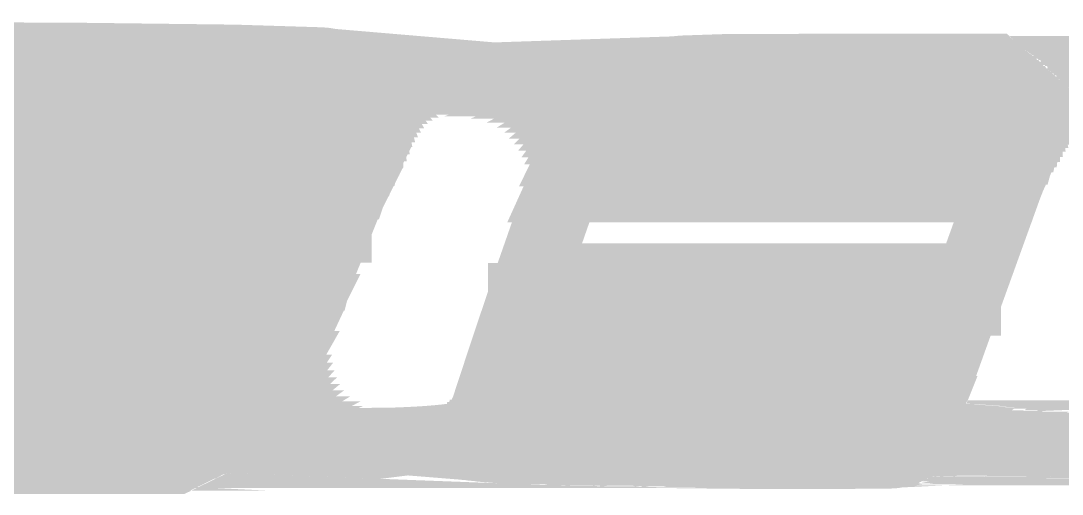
# Model space of a CAD drawing. Extents: x -22 to 239, y -29 to 162.
# Drawn here: x 195.181 to 196.616, y 33.657 to 34.308 of the extents above; entities that cross this region are included whole.
import ezdxf

# ---------------------------------------------------------------- set-up
doc = ezdxf.new("R2010")
doc.units = 0
doc.layers.add('2D_LINE_126', color=255, linetype='CONTINUOUS')

# ---------------------------------------------------------------- blocks, each defined once
blk = doc.blocks.new('SMOOTH_0$1')
at = {"const_width": 0.05}
blk.add_lwpolyline([(-0.025, 0, 1), (0.025, 0, 1)], format="xyb", close=True, dxfattribs=at)
blk = doc.blocks.new('DRAWING_129')
at = {"layer": '2D_LINE_126', "const_width": 0.1}
for points in [[(-3.7471746667, 1.70672), (-2.8052813333, 1.7068053333), (-2.76347, 1.727262), (-2.7513206667, 1.733718), (-2.7396593333, 1.7409513333), (-2.7285053333, 1.7489453333), (-2.7178866667, 1.757684), (-2.7081986667, 1.7668613333), (-2.6992066667, 1.7767126667), (-2.6909526667, 1.78719), (-2.683452, 1.7982846667), (-2.6649413333, 1.830774), (-2.6490566667, 1.8647433333), (-2.5972186667, 1.993596), (-2.5849573333, 2.0250133333), (-2.572232, 2.0568453333), (-2.5607613333, 2.0848866667), (-2.5531073333, 2.1026666667), (-2.54754, 2.1165106667), (-2.5430573333, 2.1307153333), (-2.5396713333, 2.1452373333), (-2.5382093333, 2.1549833333), (-2.5375653333, 2.164806), (-2.5377426667, 2.1746486667), (-2.5387493333, 2.1845126667), (-2.5400066667, 2.191288), (-2.5418, 2.1979486667), (-2.5441173333, 2.2044453333), (-2.5469433333, 2.2107373333), (-2.550284, 2.216822), (-2.55324, 2.221312), (-2.556554, 2.2255566667), (-2.5602, 2.2295213333), (-2.5641526667, 2.2331793333), (-2.5683873333, 2.2365066667), (-2.57291, 2.2395026667), (-2.577938, 2.2422673333), (-2.5831833333, 2.244604), (-2.5886053333, 2.2464953333), (-2.594166, 2.2479266667), (-2.5998273333, 2.2488886667), (-2.605616, 2.2493773333), (-2.72462, 2.253032), (-2.938524, 2.2556313333), (-3.5369266667, 2.2582406667)], [(-2.168496, 2.2243706667), (-2.1793413333, 2.2185386667), (-2.1897833333, 2.21198), (-2.1997586667, 2.2047306667), (-2.2093066667, 2.1967493333), (-2.217478, 2.1887786667), (-2.2249486667, 2.1801313333), (-2.2316553333, 2.170878), (-2.237562, 2.1610633333), (-2.2526733333, 2.1306066667), (-2.2654513333, 2.098952), (-2.3167513333, 1.95232), (-2.3441846667, 1.871124), (-2.3675226667, 1.800784), (-2.3874986667, 1.7396913333), (-2.3883433333, 1.7367726667), (-2.388992, 1.733802), (-2.3894433333, 1.730778), (-2.3894826667, 1.7302466667), (-2.3894773333, 1.729714), (-2.389428, 1.729184), (-2.3893346667, 1.7286593333), (-2.389198, 1.7281446667), (-2.3890193333, 1.7276433333), (-2.3887993333, 1.727158), (-2.38854, 1.7266926667), (-2.3882433333, 1.7262506667), (-2.3879106667, 1.7258346667), (-2.3875446667, 1.725448), (-2.387148, 1.7250926667), (-2.3867226667, 1.724772), (-2.3862726667, 1.7244873333), (-2.3858006667, 1.7242406667), (-2.3853093333, 1.7240346667), (-2.3848033333, 1.7238693333), (-2.3842846667, 1.7237473333), (-2.3837426667, 1.7236666667), (-2.341112, 1.7202246667), (-2.2680353333, 1.7174733333), (-2.10809, 1.7148493333), (-1.998426, 1.7137466667), (-1.9030893333, 1.7137566667), (-1.82114, 1.7144546667), (-1.81761, 1.714626), (-1.8141033333, 1.7150626667), (-1.8106393333, 1.715762), (-1.807238, 1.7167206667), (-1.8035966667, 1.7180646667), (-1.800076, 1.7197053333), (-1.796716, 1.7216246667), (-1.793532, 1.7238146667), (-1.7917606667, 1.72523), (-1.790078, 1.72675), (-1.78849, 1.728368), (-1.7879493333, 1.7289986667), (-1.7874593333, 1.729666), (-1.7870193333, 1.7303686667), (-1.786634, 1.731102), (-1.786304, 1.7318613333), (-1.78603, 1.7326493333), (-1.7739226667, 1.769076), (-1.7178826667, 1.9248386667), (-1.661564, 2.080728), (-1.647856, 2.1159), (-1.6417826667, 2.1324186667), (-1.6371746667, 2.1493833333), (-1.6358533333, 2.156514), (-1.6350826667, 2.1637226667), (-1.634868, 2.17097), (-1.6352126667, 2.1782526667), (-1.6358293333, 2.1832233333), (-1.6368166667, 2.1881393333), (-1.6381686667, 2.192968), (-1.6398786667, 2.197682), (-1.6419613333, 2.202306), (-1.6443166667, 2.2066086667), (-1.647012, 2.2107173333), (-1.6500266667, 2.2145986667), (-1.6533406667, 2.2182273333), (-1.6569646667, 2.2216073333), (-1.678912, 2.240486), (-1.9074386667, 2.2404793333), (-2.0470486667, 2.2400686667), (-2.1065713333, 2.2380593333), (-2.1241886667, 2.236374), (-2.1417346667, 2.2334866667), (-2.148618, 2.2318766667), (-2.1553946667, 2.2298153333), (-2.1620213333, 2.227314), (-2.168496, 2.2243706667)]]:
    blk.add_lwpolyline(points, dxfattribs=at)
for points in [[(-4.5007493333, 2.2486166667), (-4.493438, 2.25227), (-2.7246366667, 2.25227), (-2.60566, 2.2486166667)], [(-4.5101973333, 2.2438953333), (-4.5064553333, 2.2457653333), (-2.588826, 2.2457653333), (-2.583464, 2.2438953333)], [(-4.5064553333, 2.2457653333), (-4.503622, 2.2471806667), (-2.5943253333, 2.2471806667), (-2.588826, 2.2457653333)], [(-4.503622, 2.2471806667), (-4.5017186667, 2.248132), (-2.5999233333, 2.248132), (-2.5943253333, 2.2471806667)], [(-4.5017186667, 2.248132), (-4.5007493333, 2.2486166667), (-2.60566, 2.2486166667), (-2.5999233333, 2.248132)], [(-4.493438, 2.25227), (-4.4882353333, 2.2548693333), (-2.9385266667, 2.2548693333), (-2.7246366667, 2.25227)], [(-4.4882353333, 2.2548693333), (-4.4830146667, 2.2574786667), (-3.53693, 2.2574786667), (-2.9385266667, 2.2548693333)], [(-2.1065226667, 2.2372986667), (-2.047034, 2.2393066667), (-1.67871, 2.2393066667), (-1.6763753333, 2.2372986667)], [(-4.5221013333, 2.2379466667), (-4.5202933333, 2.23885), (-2.5733046667, 2.23885), (-2.5719406667, 2.2379466667)], [(-4.538012, 2.229232), (-4.5318646667, 2.2325986667), (-2.5646473333, 2.2325986667), (-2.5610093333, 2.229232)], [(-4.5202933333, 2.23885), (-4.514822, 2.241584), (-2.5782766667, 2.241584), (-2.5733046667, 2.23885)], [(-4.5318646667, 2.2325986667), (-4.5258593333, 2.235888), (-2.5688333333, 2.235888), (-2.5646473333, 2.2325986667)], [(-4.514822, 2.241584), (-4.5101973333, 2.2438953333), (-2.583464, 2.2438953333), (-2.5782766667, 2.241584)], [(-4.5258593333, 2.235888), (-4.5221013333, 2.2379466667), (-2.5719406667, 2.2379466667), (-2.5688333333, 2.235888)], [(-2.12409, 2.235618), (-2.1065226667, 2.2372986667), (-1.6763753333, 2.2372986667), (-1.6744206667, 2.235618)], [(-2.1415866667, 2.2327386667), (-2.12409, 2.235618), (-1.6744206667, 2.235618), (-1.671074, 2.2327386667)], [(-2.1484206667, 2.2311406667), (-2.1415866667, 2.2327386667), (-1.671074, 2.2327386667), (-1.669216, 2.2311406667)], [(-2.047034, 2.2393066667), (-1.9074366667, 2.2397173333), (-1.6791873333, 2.2397173333), (-1.67871, 2.2393066667)], [(-1.9074366667, 2.2397173333), (-1.6791946667, 2.239724), (-1.6791873333, 2.2397173333)], [(-4.5532146667, 2.219348), (-4.5508773333, 2.2208673333), (-2.55386, 2.2208673333), (-2.5528593333, 2.219348)], [(-4.5508773333, 2.2208673333), (-4.5444233333, 2.225064), (-2.557136, 2.225064), (-2.55386, 2.2208673333)], [(-4.5444233333, 2.225064), (-4.5383953333, 2.2289826667), (-2.5607393333, 2.2289826667), (-2.557136, 2.225064)], [(-4.5383953333, 2.2289826667), (-4.538012, 2.229232), (-2.5610093333, 2.229232), (-2.5607393333, 2.2289826667)], [(-4.5570386667, 2.2164286667), (-4.5532146667, 2.219348), (-2.5528593333, 2.219348), (-2.5509373333, 2.2164286667)], [(-2.1551486667, 2.229094), (-2.1484206667, 2.2311406667), (-1.669216, 2.2311406667), (-1.6668366667, 2.229094)], [(-2.1617293333, 2.22661), (-2.1551486667, 2.229094), (-1.6668366667, 2.229094), (-1.6639486667, 2.22661)], [(-2.1681573333, 2.2236873333), (-2.1617293333, 2.22661), (-1.6639486667, 2.22661), (-1.6605513333, 2.2236873333)], [(-2.178958, 2.21788), (-2.173082, 2.2210393333), (-1.6574726667, 2.2210393333), (-1.6540853333, 2.21788)], [(-2.173082, 2.2210393333), (-2.1681573333, 2.2236873333), (-1.6605513333, 2.2236873333), (-1.6574726667, 2.2210393333)], [(-2.184964, 2.2141066667), (-2.1792586667, 2.2176906667), (-1.6538826667, 2.2176906667), (-1.6506093333, 2.2141066667)], [(-2.1792586667, 2.2176906667), (-2.178958, 2.21788), (-1.6540853333, 2.21788), (-1.6538826667, 2.2176906667)], [(-4.5676733333, 2.2083106667), (-4.5649393333, 2.2103973333), (-2.547626, 2.2103973333), (-2.5466886667, 2.2083106667)], [(-4.5649393333, 2.2103973333), (-4.5570386667, 2.2164286667), (-2.5509373333, 2.2164286667), (-2.547626, 2.2103973333)], [(-4.5771073333, 2.199952), (-4.5723566667, 2.2041606667), (-2.5448246667, 2.2041606667), (-2.5433233333, 2.199952)], [(-4.5723566667, 2.2041606667), (-4.5676733333, 2.2083106667), (-2.5466886667, 2.2083106667), (-2.5448246667, 2.2041606667)], [(-2.1893553333, 2.2113486667), (-2.184964, 2.2141066667), (-1.6506093333, 2.2141066667), (-1.6484673333, 2.2113486667)], [(-2.19929, 2.2041293333), (-2.1964186667, 2.206216), (-1.6449706667, 2.206216), (-1.643828, 2.2041293333)], [(-2.1964186667, 2.206216), (-2.190834, 2.210274), (-1.6476326667, 2.210274), (-1.6449706667, 2.206216)], [(-2.190834, 2.210274), (-2.1893553333, 2.2113486667), (-1.6484673333, 2.2113486667), (-1.6476326667, 2.210274)], [(-2.2018786667, 2.2019653333), (-2.19929, 2.2041293333), (-1.643828, 2.2041293333), (-1.6426433333, 2.2019653333)], [(-4.5859373333, 2.1909413333), (-4.5857626667, 2.1911193333), (-2.54075, 2.1911193333), (-2.5407173333, 2.1909413333)], [(-4.5857626667, 2.1911193333), (-4.5792933333, 2.1977206667), (-2.5425273333, 2.1977206667), (-2.54075, 2.1911193333)], [(-4.5914973333, 2.184404), (-4.5859373333, 2.1909413333), (-2.5407173333, 2.1909413333), (-2.539504, 2.184404)], [(-4.5792933333, 2.1977206667), (-4.5771073333, 2.199952), (-2.5433233333, 2.199952), (-2.5425273333, 2.1977206667)], [(-2.208796, 2.1961833333), (-2.2073453333, 2.197396), (-1.6405846667, 2.197396), (-1.6401453333, 2.1961833333)], [(-2.2073453333, 2.197396), (-2.2018786667, 2.2019653333), (-1.6426433333, 2.2019653333), (-1.6405846667, 2.197396)], [(-2.2169226667, 2.188256), (-2.2123306667, 2.1927346667), (-1.6388946667, 2.1927346667), (-1.6376406667, 2.188256)], [(-2.2123306667, 2.1927346667), (-2.208796, 2.1961833333), (-1.6401453333, 2.1961833333), (-1.6388946667, 2.1927346667)], [(-2.2171766667, 2.1879613333), (-2.2169226667, 2.188256), (-1.6376406667, 2.188256), (-1.637558, 2.1879613333)], [(-4.59411, 2.181332), (-4.5914973333, 2.184404), (-2.539504, 2.184404), (-2.5391906667, 2.181332)], [(-4.6016273333, 2.1711086667), (-4.5990573333, 2.1746033333), (-2.538504, 2.1746033333), (-2.5384406667, 2.1711086667)], [(-4.5990573333, 2.1746033333), (-4.59411, 2.181332), (-2.5391906667, 2.181332), (-2.538504, 2.1746033333)], [(-2.2243513333, 2.179658), (-2.2213753333, 2.183102), (-1.636582, 2.183102), (-1.6361546667, 2.179658)], [(-2.2213753333, 2.183102), (-2.2171766667, 2.1879613333), (-1.637558, 2.1879613333), (-1.636582, 2.183102)], [(-2.2306533333, 2.1709626667), (-2.2254166667, 2.1781873333), (-1.6359726667, 2.1781873333), (-1.6356306667, 2.1709626667)], [(-2.2254166667, 2.1781873333), (-2.2243513333, 2.179658), (-1.6361546667, 2.179658), (-1.6359726667, 2.1781873333)], [(-4.611872, 2.155064), (-4.60564, 2.1648246667), (-2.538328, 2.1648246667), (-2.538968, 2.155064)], [(-4.60564, 2.1648246667), (-4.6016273333, 2.1711086667), (-2.5384406667, 2.1711086667), (-2.538328, 2.1648246667)], [(-2.2310193333, 2.170458), (-2.2306533333, 2.1709626667), (-1.6356306667, 2.1709626667), (-1.6356453333, 2.170458)], [(-2.2368926667, 2.1606973333), (-2.2350406667, 2.1637746667), (-1.6358433333, 2.1637746667), (-1.6361726667, 2.1606973333)], [(-2.2350406667, 2.1637746667), (-2.2310193333, 2.170458), (-1.6356453333, 2.170458), (-1.6358433333, 2.1637746667)], [(-2.238914, 2.1566233333), (-2.2368926667, 2.1606973333), (-1.6361726667, 2.1606973333), (-1.636608, 2.1566233333)], [(-4.6239373333, 2.1337106667), (-4.6174473333, 2.1453806667), (-2.5404206667, 2.1453806667), (-2.5431413333, 2.1337106667)], [(-4.6133453333, 2.1527573333), (-4.611872, 2.155064), (-2.538968, 2.155064), (-2.539314, 2.1527573333)], [(-4.6174473333, 2.1453806667), (-4.6133453333, 2.1527573333), (-2.539314, 2.1527573333), (-2.5404206667, 2.1453806667)], [(-2.2508086667, 2.1326506667), (-2.2424226667, 2.1495526667), (-1.6379186667, 2.1495526667), (-1.6425093333, 2.1326506667)], [(-2.2424226667, 2.1495526667), (-2.238914, 2.1566233333), (-1.636608, 2.1566233333), (-1.6379186667, 2.1495526667)], [(-4.6320506667, 2.116768), (-4.6252753333, 2.1309166667), (-2.5437926667, 2.1309166667), (-2.5482573333, 2.116768)], [(-4.6252753333, 2.1309166667), (-4.6239373333, 2.1337106667), (-2.5431413333, 2.1337106667), (-2.5437926667, 2.1309166667)], [(-2.251978, 2.130294), (-2.2508086667, 2.1326506667), (-1.6425093333, 2.1326506667), (-1.643376, 2.130294)], [(-4.6334193333, 2.1139086667), (-4.6320506667, 2.116768), (-2.5482573333, 2.116768), (-2.5494073333, 2.1139086667)], [(-2.25768, 2.1161693333), (-2.251978, 2.130294), (-1.643376, 2.130294), (-1.6485693333, 2.1161693333)], [(-4.6453646667, 2.085188), (-4.6379733333, 2.1029593333), (-2.5538113333, 2.1029593333), (-2.5614613333, 2.085188)], [(-4.6379733333, 2.1029593333), (-4.6334193333, 2.1139086667), (-2.5494073333, 2.1139086667), (-2.5538113333, 2.1029593333)], [(-2.264738, 2.098684), (-2.25768, 2.1161693333), (-1.6485693333, 2.1161693333), (-1.655384, 2.098684)], [(-2.2709226667, 2.0810046667), (-2.264738, 2.098684), (-1.655384, 2.098684), (-1.662274, 2.0810046667)], [(-4.6570326667, 2.057134), (-4.64537, 2.0851753333), (-2.5614666667, 2.0851753333), (-2.5729373333, 2.057134)], [(-4.64537, 2.0851753333), (-4.6453673333, 2.0851813333), (-2.5614646667, 2.0851813333), (-2.5614666667, 2.0851753333)], [(-4.6453673333, 2.0851813333), (-4.6453646667, 2.085188), (-2.5614613333, 2.085188), (-2.5614646667, 2.0851813333)], [(-2.316032, 1.9520686667), (-2.2709293333, 2.0809873333), (-1.6622806667, 2.0809873333), (-1.7088553333, 1.9520686667)], [(-2.270926, 2.0809973333), (-2.2709226667, 2.0810046667), (-1.662274, 2.0810046667), (-1.6622773333, 2.0809973333)], [(-2.2709293333, 2.0809873333), (-2.270926, 2.0809973333), (-1.6622773333, 2.0809973333), (-1.6622806667, 2.0809873333)], [(-4.670274, 2.025296), (-4.6570346667, 2.057128), (-2.57294, 2.057128), (-2.5856653333, 2.025296)], [(-4.6570346667, 2.057128), (-4.6570333333, 2.0571306667), (-2.5729386667, 2.0571306667), (-2.57294, 2.057128)], [(-4.6570333333, 2.0571306667), (-4.6570326667, 2.057134), (-2.5729373333, 2.057134), (-2.5729386667, 2.0571306667)], [(-4.6702746667, 2.0252953333), (-4.670274, 2.025296), (-2.5856653333, 2.025296), (-2.5856653333, 2.0252953333)], [(-4.675296, 2.0132213333), (-4.6702766667, 2.02529), (-2.5856673333, 2.02529), (-2.5903773333, 2.0132213333)], [(-4.6702766667, 2.02529), (-4.6702746667, 2.0252953333), (-2.5856653333, 2.0252953333), (-2.5856673333, 2.02529)], [(-4.6828893333, 1.9938733333), (-4.675296, 2.0132213333), (-2.5903773333, 2.0132213333), (-2.597928, 1.9938733333)], [(-4.6963926667, 1.959468), (-4.6828893333, 1.9938733333), (-2.597928, 1.9938733333), (-2.61177, 1.959468)], [(-4.7160606667, 1.9099226667), (-4.696394, 1.9594653333), (-2.6117706667, 1.9594653333), (-2.631702, 1.9099226667)], [(-4.696394, 1.9594653333), (-4.6963926667, 1.959468), (-2.61177, 1.959468), (-2.6117706667, 1.9594653333)], [(-2.3251446667, 1.925098), (-2.316032, 1.9520686667), (-1.7088553333, 1.9520686667), (-1.7185993333, 1.925098)], [(-2.3434626667, 1.87088), (-2.3251446667, 1.9250966667), (-1.7185993333, 1.9250966667), (-1.7381053333, 1.87088)], [(-2.3251446667, 1.9250966667), (-2.3251446667, 1.925098), (-1.7185993333, 1.925098), (-1.7185993333, 1.9250966667)], [(-4.7327153333, 1.8684373333), (-4.7160613333, 1.90992), (-2.6317033333, 1.90992), (-2.648392, 1.8684373333)], [(-4.7160613333, 1.90992), (-4.7160606667, 1.9099226667), (-2.631702, 1.9099226667), (-2.6317033333, 1.90992)], [(-4.7398333333, 1.8516706667), (-4.734154, 1.8650473333), (-2.649756, 1.8650473333), (-2.6560113333, 1.8516706667)], [(-4.7327206667, 1.8684233333), (-4.7327173333, 1.8684306667), (-2.6483946667, 1.8684306667), (-2.648398, 1.8684233333)], [(-4.734154, 1.8650473333), (-4.7327206667, 1.8684233333), (-2.648398, 1.8684233333), (-2.649756, 1.8650473333)], [(-4.7327173333, 1.8684306667), (-4.7327153333, 1.8684373333), (-2.648392, 1.8684373333), (-2.6483946667, 1.8684306667)], [(-2.3667993333, 1.800544), (-2.3434626667, 1.87088), (-1.7381053333, 1.87088), (-1.7634106667, 1.800544)], [(-4.7436926667, 1.842006), (-4.7398333333, 1.8516706667), (-2.6560113333, 1.8516706667), (-2.6605306667, 1.842006)], [(-4.7467706667, 1.8320793333), (-4.7436926667, 1.842006), (-2.6605306667, 1.842006), (-2.665172, 1.8320793333)], [(-4.749054, 1.82194), (-4.746986, 1.8311246667), (-2.6656186667, 1.8311246667), (-2.6708513333, 1.82194)], [(-4.746986, 1.8311246667), (-4.7467706667, 1.8320793333), (-2.665172, 1.8320793333), (-2.6656186667, 1.8311246667)], [(-4.7505286667, 1.811638), (-4.749054, 1.82194), (-2.6708513333, 1.82194), (-2.6767213333, 1.811638)], [(-4.7510546667, 1.803738), (-4.7505286667, 1.811638), (-2.6767213333, 1.811638), (-2.681222, 1.803738)], [(-4.7510253333, 1.7986866667), (-4.7510546667, 1.803738), (-2.681222, 1.803738), (-2.6841, 1.7986866667)], [(-4.7503513333, 1.78764), (-4.7503913333, 1.7879033333), (-2.6913906667, 1.7879033333), (-2.691568, 1.78764)], [(-4.749204, 1.7800626667), (-4.7503513333, 1.78764), (-2.691568, 1.78764), (-2.6975373333, 1.7800626667)], [(-4.7503913333, 1.7879033333), (-4.7510093333, 1.795808), (-2.686046, 1.795808), (-2.6913906667, 1.7879033333)], [(-4.7510093333, 1.795808), (-4.7510253333, 1.7986866667), (-2.6841, 1.7986866667), (-2.686046, 1.795808)], [(-2.3770046667, 1.769334), (-2.3667993333, 1.800544), (-1.7634106667, 1.800544), (-1.7746393333, 1.769334)], [(-4.7459406667, 1.7673953333), (-4.74743, 1.7722393333), (-2.704322, 1.7722393333), (-2.7087426667, 1.7673953333)], [(-4.748556, 1.777206), (-4.749204, 1.7800626667), (-2.6975373333, 1.7800626667), (-2.699788, 1.777206)], [(-4.74743, 1.7722393333), (-4.748556, 1.777206), (-2.699788, 1.777206), (-2.704322, 1.7722393333)], [(-4.7391833333, 1.75135), (-4.74247, 1.7580906667), (-2.718592, 1.7580906667), (-2.7267826667, 1.75135)], [(-4.7425353333, 1.7582553333), (-4.7452246667, 1.765068), (-2.7112006667, 1.765068), (-2.718392, 1.7582553333)], [(-4.74247, 1.7580906667), (-4.7425353333, 1.7582553333), (-2.718392, 1.7582553333), (-2.718592, 1.7580906667)], [(-4.7452246667, 1.765068), (-4.7459406667, 1.7673953333), (-2.7087426667, 1.7673953333), (-2.7112006667, 1.765068)], [(-2.3867706667, 1.7394666667), (-2.3770106667, 1.7693166667), (-1.7746453333, 1.7693166667), (-1.7845673333, 1.7394666667)], [(-2.3770106667, 1.7693166667), (-2.377008, 1.769324), (-1.7746433333, 1.769324), (-1.7746453333, 1.7693166667)], [(-2.377008, 1.769324), (-2.3770046667, 1.769334), (-1.7746393333, 1.769334), (-1.7746433333, 1.769324)], [(-5.4902293333, 1.7427586667), (-5.5731493333, 1.7453913333), (-4.9240626667, 1.7453913333), (-4.92376, 1.7427586667)], [(-4.7330806667, 1.7415846667), (-4.7353826667, 1.744884), (-2.73548, 1.744884), (-2.7400826667, 1.7415846667)], [(-4.7381253333, 1.74955), (-4.7391833333, 1.75135), (-2.7267826667, 1.75135), (-2.7289693333, 1.74955)], [(-4.7353826667, 1.744884), (-4.7381253333, 1.74955), (-2.7289693333, 1.74955), (-2.73548, 1.744884)], [(-5.4902113333, 1.742758), (-5.4902293333, 1.7427586667), (-4.92376, 1.7427586667), (-4.92376, 1.742758)], [(-4.7213593333, 1.7279506667), (-4.7264426667, 1.7331126667), (-2.7540833333, 1.7331126667), (-2.763798, 1.7279506667)], [(-4.7274906667, 1.7343786667), (-4.7310686667, 1.7387013333), (-2.7447313333, 1.7387013333), (-2.7517006667, 1.7343786667)], [(-4.7264426667, 1.7331126667), (-4.7274906667, 1.7343786667), (-2.7517006667, 1.7343786667), (-2.7540833333, 1.7331126667)], [(-4.7310686667, 1.7387013333), (-4.7330806667, 1.7415846667), (-2.7400826667, 1.7415846667), (-2.7447313333, 1.7387013333)], [(-1.2198526667, 1.737098), (-1.095702, 1.7376533333), (-0.8468126667, 1.7376533333), (-0.828356, 1.737098)], [(-1.2526946667, 1.735764), (-1.2198526667, 1.737098), (-0.828356, 1.737098), (-0.7839826667, 1.735764)], [(-1.2549993333, 1.7356706667), (-1.2526946667, 1.735764), (-0.7839826667, 1.735764), (-0.782986, 1.7356706667)], [(-2.387604, 1.736586), (-2.3867706667, 1.7394666667), (-1.7845673333, 1.7394666667), (-1.7855246667, 1.736586)], [(-2.3882426667, 1.733664), (-2.387604, 1.736586), (-1.7855246667, 1.736586), (-1.786496, 1.733664)], [(-2.3886006667, 1.728884), (-2.388672, 1.7292866667), (-1.788706, 1.7292866667), (-1.7890513333, 1.728884)], [(-2.388686, 1.7306933333), (-2.3886773333, 1.7307486667), (-1.7876806667, 1.7307486667), (-1.7877153333, 1.7306933333)], [(-2.3886773333, 1.7307486667), (-2.388576, 1.7314313333), (-1.7873213333, 1.7314313333), (-1.7876806667, 1.7307486667)], [(-2.388576, 1.7314313333), (-2.38847, 1.7321386667), (-1.787014, 1.7321386667), (-1.7873213333, 1.7314313333)], [(-2.38847, 1.7321386667), (-2.388358, 1.7328893333), (-1.7867533333, 1.7328893333), (-1.787014, 1.7321386667)], [(-2.388358, 1.7328893333), (-2.3882426667, 1.733664), (-1.786496, 1.733664), (-1.7867533333, 1.7328893333)], [(-2.388672, 1.7292866667), (-2.3886893333, 1.7294726667), (-1.7885466667, 1.7294726667), (-1.788706, 1.7292866667)], [(-2.3886893333, 1.7294726667), (-2.3887153333, 1.7297533333), (-1.7883406667, 1.7297533333), (-1.7885466667, 1.7294726667)], [(-2.3887206667, 1.7302226667), (-2.388686, 1.7306933333), (-1.7877153333, 1.7306933333), (-1.78801, 1.7302226667)], [(-2.3887153333, 1.7297533333), (-2.3887193333, 1.7300946667), (-1.78809, 1.7300946667), (-1.7883406667, 1.7297533333)], [(-2.3887193333, 1.7300946667), (-2.3887206667, 1.7302226667), (-1.78801, 1.7302226667), (-1.78809, 1.7300946667)], [(-1.290078, 1.7320086667), (-1.2690033333, 1.7342086667), (-0.7674213333, 1.7342086667), (-0.754448, 1.7320086667)], [(-1.2690033333, 1.7342086667), (-1.2549993333, 1.7356706667), (-0.782986, 1.7356706667), (-0.7674213333, 1.7342086667)], [(-1.29809, 1.730596), (-1.29666, 1.730848), (-0.748726, 1.730848), (-0.7479746667, 1.730596)], [(-1.29666, 1.730848), (-1.2932986667, 1.7314406667), (-0.7511, 1.7314406667), (-0.748726, 1.730848)], [(-1.2932986667, 1.7314406667), (-1.290078, 1.7320086667), (-0.754448, 1.7320086667), (-0.7511, 1.7314406667)], [(-1.305982, 1.7285633333), (-1.3038033333, 1.7291246667), (-0.744188, 1.7291246667), (-0.7431126667, 1.7285633333)], [(-1.3038033333, 1.7291246667), (-1.30011, 1.730076), (-0.7464233333, 1.730076), (-0.744188, 1.7291246667)], [(-1.30011, 1.730076), (-1.29809, 1.730596), (-0.7479746667, 1.730596), (-0.7464233333, 1.730076)], [(-2.3250606667, 1.7203826667), (-2.3410666667, 1.720986), (-1.7993706667, 1.720986), (-1.800426, 1.7203826667)], [(-2.28219, 1.7187686667), (-2.3250606667, 1.7203826667), (-1.800426, 1.7203826667), (-1.8038906667, 1.7187686667)], [(-2.268014, 1.7182346667), (-2.28219, 1.7187686667), (-1.8038906667, 1.7187686667), (-1.8053366667, 1.7182346667)], [(-4.7014026667, 1.7142186667), (-4.703728, 1.7153453333), (-2.78956, 1.7153453333), (-2.7918626667, 1.7142186667)], [(-4.703728, 1.7153453333), (-4.7099566667, 1.7190326667), (-2.782024, 1.7190326667), (-2.78956, 1.7153453333)], [(-4.7099566667, 1.7190326667), (-4.7158506667, 1.723246), (-2.773412, 1.723246), (-2.782024, 1.7190326667)], [(-4.7158506667, 1.723246), (-4.721348, 1.7279406667), (-2.763816, 1.7279406667), (-2.773412, 1.723246)], [(-4.721348, 1.7279406667), (-4.7213593333, 1.7279506667), (-2.763798, 1.7279506667), (-2.763816, 1.7279406667)], [(-2.0687906667, 1.715216), (-2.0856166667, 1.7153853333), (-1.817676, 1.7153853333), (-1.8211613333, 1.715216)], [(-2.35698, 1.7222706667), (-2.383656, 1.7244246667), (-1.79399, 1.7244246667), (-1.797122, 1.7222706667)], [(-2.3410666667, 1.720986), (-2.35698, 1.7222706667), (-1.797122, 1.7222706667), (-1.7993706667, 1.720986)], [(-2.383656, 1.7244246667), (-2.383672, 1.7244266667), (-1.7939866667, 1.7244266667), (-1.79399, 1.7244246667)], [(-2.383672, 1.7244266667), (-2.3841413333, 1.724496), (-1.7938993333, 1.724496), (-1.7939866667, 1.7244266667)], [(-2.3841413333, 1.724496), (-2.384598, 1.724604), (-1.7937646667, 1.724604), (-1.7938993333, 1.724496)], [(-2.384598, 1.724604), (-2.3850433333, 1.7247493333), (-1.7935833333, 1.7247493333), (-1.7937646667, 1.724604)], [(-2.3850433333, 1.7247493333), (-2.385476, 1.7249306667), (-1.793356, 1.7249306667), (-1.7935833333, 1.7247493333)], [(-2.0856166667, 1.7153853333), (-2.1080826667, 1.7156113333), (-1.8158633333, 1.7156113333), (-1.817676, 1.7153853333)], [(-2.1080826667, 1.7156113333), (-2.1205146667, 1.7158153333), (-1.814226, 1.7158153333), (-1.8158633333, 1.7156113333)], [(-2.385476, 1.7249306667), (-2.385892, 1.725148), (-1.793084, 1.725148), (-1.793356, 1.7249306667)], [(-2.385892, 1.725148), (-2.3862886667, 1.7253986667), (-1.7927706667, 1.7253986667), (-1.793084, 1.725148)], [(-2.3862886667, 1.7253986667), (-2.3866633333, 1.725682), (-1.7924166667, 1.725682), (-1.7927706667, 1.7253986667)], [(-2.386808, 1.7258113333), (-2.3870133333, 1.7259946667), (-1.7920513333, 1.7259946667), (-1.792254, 1.7258113333)], [(-2.3866633333, 1.725682), (-2.386808, 1.7258113333), (-1.792254, 1.7258113333), (-1.7924166667, 1.725682)], [(-2.3870133333, 1.7259946667), (-2.3873353333, 1.7263353333), (-1.791674, 1.7263353333), (-1.7920513333, 1.7259946667)], [(-2.3873353333, 1.7263353333), (-2.387628, 1.7267013333), (-1.7912686667, 1.7267013333), (-1.791674, 1.7263353333)], [(-2.387628, 1.7267013333), (-2.38789, 1.7270913333), (-1.7908366667, 1.7270913333), (-1.7912686667, 1.7267013333)], [(-2.388006, 1.7272993333), (-2.3881186667, 1.7275013333), (-1.790408, 1.7275013333), (-1.790606, 1.7272993333)], [(-2.38789, 1.7270913333), (-2.388006, 1.7272993333), (-1.790606, 1.7272993333), (-1.7908366667, 1.7270913333)], [(-2.3881186667, 1.7275013333), (-2.388312, 1.7279286667), (-1.7899886667, 1.7279286667), (-1.790408, 1.7275013333)], [(-2.388312, 1.7279286667), (-2.3884693333, 1.72837), (-1.7895553333, 1.72837), (-1.7899886667, 1.7279286667)], [(-2.3884693333, 1.72837), (-2.38859, 1.728824), (-1.78911, 1.728824), (-1.7895553333, 1.72837)], [(-2.38859, 1.728824), (-2.3886006667, 1.728884), (-1.7890513333, 1.728884), (-1.78911, 1.728824)], [(-2.219936, 1.717446), (-2.268014, 1.7182346667), (-1.8053366667, 1.7182346667), (-1.8074733333, 1.717446)], [(-2.1205146667, 1.7158153333), (-2.1624766667, 1.7165033333), (-1.810818, 1.7165033333), (-1.814226, 1.7158153333)], [(-2.1624766667, 1.7165033333), (-2.219936, 1.717446), (-1.8074733333, 1.717446), (-1.810818, 1.7165033333)], [(-1.9993746667, 1.7145186667), (-2.0687906667, 1.715216), (-1.8211613333, 1.715216), (-1.903096, 1.7145186667)], [(-1.3136926667, 1.725924), (-1.3113933333, 1.7267113333), (-0.7399773333, 1.7267113333), (-0.7389173333, 1.725924)], [(-1.3113933333, 1.7267113333), (-1.3076253333, 1.7280006667), (-0.7420353333, 1.7280006667), (-0.7399773333, 1.7267113333)], [(-1.3076253333, 1.7280006667), (-1.305982, 1.7285633333), (-0.7431126667, 1.7285633333), (-0.7420353333, 1.7280006667)], [(-4.688836, 1.7115393333), (-4.6914346667, 1.7116686667), (-2.7970753333, 1.7116686667), (-2.7973393333, 1.7115393333)], [(-4.6914346667, 1.7116686667), (-4.693996, 1.712004), (-2.7963906667, 1.712004), (-2.7970753333, 1.7116686667)], [(-4.693996, 1.712004), (-4.6965213333, 1.7125426667), (-2.7952886667, 1.7125426667), (-2.7963906667, 1.712004)], [(-4.6965213333, 1.7125426667), (-4.6989946667, 1.7132826667), (-2.7937766667, 1.7132826667), (-2.7952886667, 1.7125426667)], [(-4.6989946667, 1.7132826667), (-4.7014026667, 1.7142186667), (-2.7918626667, 1.7142186667), (-2.7937766667, 1.7132826667)], [(-4.4539426667, 1.7094573333), (-4.688836, 1.7115393333), (-2.7973393333, 1.7115393333), (-2.8015946667, 1.7094573333)], [(-4.1601506667, 1.7079153333), (-4.4539426667, 1.7094573333), (-2.8015946667, 1.7094573333), (-2.8047473333, 1.7079153333)], [(-3.828648, 1.7075673333), (-4.1601506667, 1.7079153333), (-2.8047473333, 1.7079153333), (-2.805458, 1.7075673333)], [(-3.754726, 1.70749), (-3.828648, 1.7075673333), (-2.805458, 1.7075673333), (-3.6598806667, 1.70749)], [(-1.998426, 1.7145086667), (-1.9993746667, 1.7145186667), (-1.903096, 1.7145186667)]]:
    blk.add_lwpolyline(points, close=True, dxfattribs=at)
at = {"layer": '2D_LINE_126'}
for p in [(-2.9385266667, 2.2548693333), (-2.7246366667, 2.25227), (-2.60566, 2.2486166667), (-2.60566, 2.2486166667), (-2.5999233333, 2.248132), (-2.5999233333, 2.248132), (-2.5943253333, 2.2471806667), (-2.5943253333, 2.2471806667), (-2.588826, 2.2457653333), (-2.588826, 2.2457653333), (-2.583464, 2.2438953333), (-2.583464, 2.2438953333), (-2.5782766667, 2.241584), (-2.5782766667, 2.241584), (-2.5733046667, 2.23885), (-2.5733046667, 2.23885), (-2.5719406667, 2.2379466667), (-2.5719406667, 2.2379466667), (-2.5688333333, 2.235888), (-2.5688333333, 2.235888), (-2.5646473333, 2.2325986667), (-2.5646473333, 2.2325986667), (-2.1415866667, 2.2327386667), (-2.1415866667, 2.2327386667), (-2.12409, 2.235618), (-2.12409, 2.235618), (-2.1065226667, 2.2372986667), (-2.1065226667, 2.2372986667), (-2.047034, 2.2393066667), (-2.047034, 2.2393066667), (-1.9074366667, 2.2397173333), (-1.9074366667, 2.2397173333), (-1.6791946667, 2.239724), (-1.6791873333, 2.2397173333), (-1.67871, 2.2393066667), (-1.6763753333, 2.2372986667), (-1.6763753333, 2.2372986667), (-1.6744206667, 2.235618), (-1.6744206667, 2.235618), (-1.671074, 2.2327386667), (-1.671074, 2.2327386667), (-2.5610093333, 2.229232), (-2.5610093333, 2.229232), (-2.5607393333, 2.2289826667), (-2.5607393333, 2.2289826667), (-2.557136, 2.225064), (-2.557136, 2.225064), (-2.55386, 2.2208673333), (-2.55386, 2.2208673333), (-2.5528593333, 2.219348), (-2.5528593333, 2.219348), (-2.1793413333, 2.2185386667), (-2.1792586667, 2.2176906667), (-2.1792586667, 2.2176906667), (-2.178958, 2.21788), (-2.178958, 2.21788), (-2.173082, 2.2210393333), (-2.173082, 2.2210393333), (-2.168496, 2.2243706667), (-2.1681573333, 2.2236873333), (-2.1681573333, 2.2236873333), (-2.1617293333, 2.22661), (-2.1617293333, 2.22661), (-2.1551486667, 2.229094), (-2.1551486667, 2.229094), (-2.1484206667, 2.2311406667), (-2.1484206667, 2.2311406667), (-1.669216, 2.2311406667), (-1.669216, 2.2311406667), (-1.6668366667, 2.229094), (-1.6668366667, 2.229094), (-1.6639486667, 2.22661), (-1.6639486667, 2.22661), (-1.6605513333, 2.2236873333), (-1.6605513333, 2.2236873333), (-1.6574726667, 2.2210393333), (-1.6574726667, 2.2210393333), (-1.6540853333, 2.21788), (-1.6540853333, 2.21788), (-1.6538826667, 2.2176906667), (-1.6538826667, 2.2176906667), (-2.5509373333, 2.2164286667), (-2.5509373333, 2.2164286667), (-2.547626, 2.2103973333), (-2.547626, 2.2103973333), (-2.5466886667, 2.2083106667), (-2.5466886667, 2.2083106667), (-2.5448246667, 2.2041606667), (-2.5448246667, 2.2041606667), (-2.1997586667, 2.2047306667), (-2.19929, 2.2041293333), (-2.19929, 2.2041293333), (-2.1964186667, 2.206216), (-2.1964186667, 2.206216), (-2.190834, 2.210274), (-2.190834, 2.210274), (-2.1897833333, 2.21198), (-2.1893553333, 2.2113486667), (-2.1893553333, 2.2113486667), (-2.184964, 2.2141066667), (-2.184964, 2.2141066667), (-1.6506093333, 2.2141066667), (-1.6506093333, 2.2141066667), (-1.6484673333, 2.2113486667), (-1.6484673333, 2.2113486667), (-1.6476326667, 2.210274), (-1.6476326667, 2.210274), (-1.6449706667, 2.206216), (-1.6449706667, 2.206216), (-1.643828, 2.2041293333), (-1.643828, 2.2041293333), (-2.5433233333, 2.199952), (-2.5433233333, 2.199952), (-2.5425273333, 2.1977206667), (-2.5425273333, 2.1977206667), (-2.54075, 2.1911193333), (-2.54075, 2.1911193333), (-2.5407173333, 2.1909413333), (-2.5407173333, 2.1909413333), (-2.217478, 2.1887786667), (-2.2169226667, 2.188256), (-2.2169226667, 2.188256), (-2.2123306667, 2.1927346667), (-2.2123306667, 2.1927346667), (-2.2093066667, 2.1967493333), (-2.208796, 2.1961833333), (-2.208796, 2.1961833333), (-2.2073453333, 2.197396), (-2.2073453333, 2.197396), (-2.2018786667, 2.2019653333), (-2.2018786667, 2.2019653333), (-1.6426433333, 2.2019653333), (-1.6426433333, 2.2019653333), (-1.6405846667, 2.197396), (-1.6405846667, 2.197396), (-1.6401453333, 2.1961833333), (-1.6401453333, 2.1961833333), (-1.6388946667, 2.1927346667), (-1.6388946667, 2.1927346667), (-1.6376406667, 2.188256), (-1.6376406667, 2.188256), (-2.539504, 2.184404), (-2.539504, 2.184404), (-2.5391906667, 2.181332), (-2.5391906667, 2.181332), (-2.538504, 2.1746033333), (-2.538504, 2.1746033333), (-2.2254166667, 2.1781873333), (-2.2254166667, 2.1781873333), (-2.2249486667, 2.1801313333), (-2.2243513333, 2.179658), (-2.2243513333, 2.179658), (-2.2213753333, 2.183102), (-2.2213753333, 2.183102), (-2.2171766667, 2.1879613333), (-2.2171766667, 2.1879613333), (-1.637558, 2.1879613333), (-1.637558, 2.1879613333), (-1.636582, 2.183102), (-1.636582, 2.183102), (-1.6361546667, 2.179658), (-1.6361546667, 2.179658), (-1.6359726667, 2.1781873333), (-1.6359726667, 2.1781873333), (-2.5384406667, 2.1711086667), (-2.5384406667, 2.1711086667), (-2.538328, 2.1648246667), (-2.538328, 2.1648246667), (-2.237562, 2.1610633333), (-2.2368926667, 2.1606973333), (-2.2368926667, 2.1606973333), (-2.2350406667, 2.1637746667), (-2.2350406667, 2.1637746667), (-2.2316553333, 2.170878), (-2.2310193333, 2.170458), (-2.2310193333, 2.170458), (-2.2306533333, 2.1709626667), (-2.2306533333, 2.1709626667), (-1.6361726667, 2.1606973333), (-1.6361726667, 2.1606973333), (-1.6358433333, 2.1637746667), (-1.6358433333, 2.1637746667), (-1.6356453333, 2.170458), (-1.6356453333, 2.170458), (-1.6356306667, 2.1709626667), (-1.6356306667, 2.1709626667), (-2.5404206667, 2.1453806667), (-2.5404206667, 2.1453806667), (-2.539314, 2.1527573333), (-2.539314, 2.1527573333), (-2.538968, 2.155064), (-2.538968, 2.155064), (-2.2424226667, 2.1495526667), (-2.2424226667, 2.1495526667), (-2.238914, 2.1566233333), (-2.238914, 2.1566233333), (-1.6379186667, 2.1495526667), (-1.6379186667, 2.1495526667), (-1.636608, 2.1566233333), (-1.636608, 2.1566233333), (-2.5437926667, 2.1309166667), (-2.5437926667, 2.1309166667), (-2.5431413333, 2.1337106667), (-2.5431413333, 2.1337106667), (-2.2508086667, 2.1326506667), (-2.2508086667, 2.1326506667), (-1.6425093333, 2.1326506667), (-1.6425093333, 2.1326506667), (-2.5482573333, 2.116768), (-2.5482573333, 2.116768), (-2.2526733333, 2.1306066667), (-2.251978, 2.130294), (-2.251978, 2.130294), (-1.643376, 2.130294), (-1.643376, 2.130294), (-2.5538113333, 2.1029593333), (-2.5538113333, 2.1029593333), (-2.5494073333, 2.1139086667), (-2.5494073333, 2.1139086667), (-2.25768, 2.1161693333), (-2.25768, 2.1161693333), (-1.6485693333, 2.1161693333), (-1.6485693333, 2.1161693333), (-2.2654513333, 2.098952), (-2.264738, 2.098684), (-2.264738, 2.098684), (-1.655384, 2.098684), (-1.655384, 2.098684), (-2.5614666667, 2.0851753333), (-2.5614666667, 2.0851753333), (-2.5614646667, 2.0851813333), (-2.5614646667, 2.0851813333), (-2.5614613333, 2.085188), (-2.5614613333, 2.085188), (-2.2709293333, 2.0809873333), (-2.2709293333, 2.0809873333), (-2.270926, 2.0809973333), (-2.270926, 2.0809973333), (-2.2709226667, 2.0810046667), (-2.2709226667, 2.0810046667), (-1.6622806667, 2.0809873333), (-1.6622806667, 2.0809873333), (-1.6622773333, 2.0809973333), (-1.6622773333, 2.0809973333), (-1.662274, 2.0810046667), (-1.662274, 2.0810046667), (-2.57294, 2.057128), (-2.57294, 2.057128), (-2.5729386667, 2.0571306667), (-2.5729386667, 2.0571306667), (-2.5729373333, 2.057134), (-2.5729373333, 2.057134), (-2.5856673333, 2.02529), (-2.5856673333, 2.02529), (-2.5856653333, 2.025296), (-2.5856653333, 2.025296), (-2.5856653333, 2.0252953333), (-2.5856653333, 2.0252953333), (-2.5903773333, 2.0132213333), (-2.5903773333, 2.0132213333), (-2.597928, 1.9938733333), (-2.597928, 1.9938733333), (-2.6117706667, 1.9594653333), (-2.6117706667, 1.9594653333), (-2.61177, 1.959468), (-2.61177, 1.959468), (-2.3167513333, 1.95232), (-2.316032, 1.9520686667), (-2.316032, 1.9520686667), (-1.7088553333, 1.9520686667), (-1.7088553333, 1.9520686667), (-2.3251446667, 1.925098), (-2.3251446667, 1.925098), (-2.3251446667, 1.9250966667), (-2.3251446667, 1.9250966667), (-1.7185993333, 1.925098), (-1.7185993333, 1.925098), (-1.7185993333, 1.9250966667), (-1.7185993333, 1.9250966667), (-2.6317033333, 1.90992), (-2.6317033333, 1.90992), (-2.631702, 1.9099226667), (-2.631702, 1.9099226667), (-2.649756, 1.8650473333), (-2.649756, 1.8650473333), (-2.648398, 1.8684233333), (-2.648398, 1.8684233333), (-2.6483946667, 1.8684306667), (-2.6483946667, 1.8684306667), (-2.648392, 1.8684373333), (-2.648392, 1.8684373333), (-2.3434626667, 1.87088), (-2.3434626667, 1.87088), (-1.7381053333, 1.87088), (-1.7381053333, 1.87088), (-2.6560113333, 1.8516706667), (-2.6560113333, 1.8516706667), (-2.6656186667, 1.8311246667), (-2.6656186667, 1.8311246667), (-2.665172, 1.8320793333), (-2.665172, 1.8320793333), (-2.6605306667, 1.842006), (-2.6605306667, 1.842006), (-2.6708513333, 1.82194), (-2.6708513333, 1.82194), (-2.681222, 1.803738), (-2.681222, 1.803738), (-2.6767213333, 1.811638), (-2.6767213333, 1.811638), (-2.691568, 1.78764), (-2.691568, 1.78764), (-2.6913906667, 1.7879033333), (-2.6913906667, 1.7879033333), (-2.686046, 1.795808), (-2.686046, 1.795808), (-2.6841, 1.7986866667), (-2.6841, 1.7986866667), (-2.3667993333, 1.800544), (-2.3667993333, 1.800544), (-1.7634106667, 1.800544), (-1.7634106667, 1.800544), (-2.704322, 1.7722393333), (-2.704322, 1.7722393333), (-2.699788, 1.777206), (-2.699788, 1.777206), (-2.6975373333, 1.7800626667), (-2.6975373333, 1.7800626667), (-2.718592, 1.7580906667), (-2.718592, 1.7580906667), (-2.718392, 1.7582553333), (-2.718392, 1.7582553333), (-2.7112006667, 1.765068), (-2.7112006667, 1.765068), (-2.7087426667, 1.7673953333), (-2.7087426667, 1.7673953333), (-2.3770106667, 1.7693166667), (-2.3770106667, 1.7693166667), (-2.377008, 1.769324), (-2.377008, 1.769324), (-2.3770046667, 1.769334), (-2.3770046667, 1.769334), (-1.7746453333, 1.7693166667), (-1.7746453333, 1.7693166667), (-1.7746433333, 1.769324), (-1.7746433333, 1.769324), (-1.7746393333, 1.769334), (-1.7746393333, 1.769334), (-2.73548, 1.744884), (-2.73548, 1.744884), (-2.7289693333, 1.74955), (-2.7289693333, 1.74955), (-2.7267826667, 1.75135), (-2.7267826667, 1.75135), (-2.7540833333, 1.7331126667), (-2.7540833333, 1.7331126667), (-2.7517006667, 1.7343786667), (-2.7517006667, 1.7343786667), (-2.7447313333, 1.7387013333), (-2.7447313333, 1.7387013333), (-2.7400826667, 1.7415846667), (-2.7400826667, 1.7415846667), (-2.3887206667, 1.7302226667), (-2.3887206667, 1.7302226667), (-2.3887193333, 1.7300946667), (-2.3887193333, 1.7300946667), (-2.3887153333, 1.7297533333), (-2.3887153333, 1.7297533333), (-2.3886893333, 1.7294726667), (-2.3886893333, 1.7294726667), (-2.388686, 1.7306933333), (-2.388686, 1.7306933333), (-2.3886773333, 1.7307486667), (-2.3886773333, 1.7307486667), (-2.388672, 1.7292866667), (-2.388672, 1.7292866667), (-2.388576, 1.7314313333), (-2.388576, 1.7314313333), (-2.38847, 1.7321386667), (-2.38847, 1.7321386667), (-2.388358, 1.7328893333), (-2.388358, 1.7328893333), (-2.3882426667, 1.733664), (-2.3882426667, 1.733664), (-2.387604, 1.736586), (-2.387604, 1.736586), (-2.3867706667, 1.7394666667), (-2.3867706667, 1.7394666667), (-1.788706, 1.7292866667), (-1.788706, 1.7292866667), (-1.7885466667, 1.7294726667), (-1.7885466667, 1.7294726667), (-1.7883406667, 1.7297533333), (-1.7883406667, 1.7297533333), (-1.78809, 1.7300946667), (-1.78809, 1.7300946667), (-1.78801, 1.7302226667), (-1.78801, 1.7302226667), (-1.7877153333, 1.7306933333), (-1.7877153333, 1.7306933333), (-1.7876806667, 1.7307486667), (-1.7876806667, 1.7307486667), (-1.7873213333, 1.7314313333), (-1.7873213333, 1.7314313333), (-1.787014, 1.7321386667), (-1.787014, 1.7321386667), (-1.7867533333, 1.7328893333), (-1.7867533333, 1.7328893333), (-1.786496, 1.733664), (-1.786496, 1.733664), (-1.7855246667, 1.736586), (-1.7855246667, 1.736586), (-1.7845673333, 1.7394666667), (-1.7845673333, 1.7394666667), (-2.78956, 1.7153453333), (-2.78956, 1.7153453333), (-2.782024, 1.7190326667), (-2.782024, 1.7190326667), (-2.773412, 1.723246), (-2.773412, 1.723246), (-2.763816, 1.7279406667), (-2.763816, 1.7279406667), (-2.763798, 1.7279506667), (-2.763798, 1.7279506667), (-2.3886006667, 1.728884), (-2.3886006667, 1.728884), (-2.38859, 1.728824), (-2.38859, 1.728824), (-2.3884693333, 1.72837), (-2.3884693333, 1.72837), (-2.388312, 1.7279286667), (-2.388312, 1.7279286667), (-2.3881186667, 1.7275013333), (-2.3881186667, 1.7275013333), (-2.388006, 1.7272993333), (-2.388006, 1.7272993333), (-2.38789, 1.7270913333), (-2.38789, 1.7270913333), (-2.387628, 1.7267013333), (-2.387628, 1.7267013333), (-2.3873353333, 1.7263353333), (-2.3873353333, 1.7263353333), (-2.3870133333, 1.7259946667), (-2.3870133333, 1.7259946667), (-2.386808, 1.7258113333), (-2.386808, 1.7258113333), (-2.3866633333, 1.725682), (-2.3866633333, 1.725682), (-2.3862886667, 1.7253986667), (-2.3862886667, 1.7253986667), (-2.385892, 1.725148), (-2.385892, 1.725148), (-2.385476, 1.7249306667), (-2.385476, 1.7249306667), (-2.3850433333, 1.7247493333), (-2.3850433333, 1.7247493333), (-2.384598, 1.724604), (-2.384598, 1.724604), (-2.3841413333, 1.724496), (-2.3841413333, 1.724496), (-2.383672, 1.7244266667), (-2.383672, 1.7244266667), (-2.383656, 1.7244246667), (-2.383656, 1.7244246667), (-2.35698, 1.7222706667), (-2.35698, 1.7222706667), (-2.3410666667, 1.720986), (-2.3410666667, 1.720986), (-2.3250606667, 1.7203826667), (-2.3250606667, 1.7203826667), (-2.28219, 1.7187686667), (-2.28219, 1.7187686667), (-2.268014, 1.7182346667), (-2.268014, 1.7182346667), (-2.219936, 1.717446), (-2.219936, 1.717446), (-2.1624766667, 1.7165033333), (-2.1624766667, 1.7165033333), (-2.1205146667, 1.7158153333), (-2.1205146667, 1.7158153333), (-2.1080826667, 1.7156113333), (-2.1080826667, 1.7156113333), (-2.0856166667, 1.7153853333), (-2.0856166667, 1.7153853333), (-2.0687906667, 1.715216), (-2.0687906667, 1.715216), (-1.8211613333, 1.715216), (-1.8211613333, 1.715216), (-1.817676, 1.7153853333), (-1.817676, 1.7153853333), (-1.8158633333, 1.7156113333), (-1.8158633333, 1.7156113333), (-1.814226, 1.7158153333), (-1.814226, 1.7158153333), (-1.810818, 1.7165033333), (-1.810818, 1.7165033333), (-1.8074733333, 1.717446), (-1.8074733333, 1.717446), (-1.8053366667, 1.7182346667), (-1.8053366667, 1.7182346667), (-1.8038906667, 1.7187686667), (-1.8038906667, 1.7187686667), (-1.800426, 1.7203826667), (-1.800426, 1.7203826667), (-1.7993706667, 1.720986), (-1.7993706667, 1.720986), (-1.797122, 1.7222706667), (-1.797122, 1.7222706667), (-1.79399, 1.7244246667), (-1.79399, 1.7244246667), (-1.7939866667, 1.7244266667), (-1.7939866667, 1.7244266667), (-1.7938993333, 1.724496), (-1.7938993333, 1.724496), (-1.7937646667, 1.724604), (-1.7937646667, 1.724604), (-1.7935833333, 1.7247493333), (-1.7935833333, 1.7247493333), (-1.793356, 1.7249306667), (-1.793356, 1.7249306667), (-1.793084, 1.725148), (-1.793084, 1.725148), (-1.7927706667, 1.7253986667), (-1.7927706667, 1.7253986667), (-1.7924166667, 1.725682), (-1.7924166667, 1.725682), (-1.792254, 1.7258113333), (-1.792254, 1.7258113333), (-1.7920513333, 1.7259946667), (-1.7920513333, 1.7259946667), (-1.791674, 1.7263353333), (-1.791674, 1.7263353333), (-1.7912686667, 1.7267013333), (-1.7912686667, 1.7267013333), (-1.7908366667, 1.7270913333), (-1.7908366667, 1.7270913333), (-1.790606, 1.7272993333), (-1.790606, 1.7272993333), (-1.790408, 1.7275013333), (-1.790408, 1.7275013333), (-1.7899886667, 1.7279286667), (-1.7899886667, 1.7279286667), (-1.7895553333, 1.72837), (-1.7895553333, 1.72837), (-1.78911, 1.728824), (-1.78911, 1.728824), (-1.7890513333, 1.728884), (-1.7890513333, 1.728884), (-2.805458, 1.7075673333), (-2.805458, 1.7075673333), (-2.8047473333, 1.7079153333), (-2.8047473333, 1.7079153333), (-2.8015946667, 1.7094573333), (-2.8015946667, 1.7094573333), (-2.7973393333, 1.7115393333), (-2.7973393333, 1.7115393333), (-2.7970753333, 1.7116686667), (-2.7970753333, 1.7116686667), (-2.7963906667, 1.712004), (-2.7963906667, 1.712004), (-2.7952886667, 1.7125426667), (-2.7952886667, 1.7125426667), (-2.7937766667, 1.7132826667), (-2.7937766667, 1.7132826667), (-2.7918626667, 1.7142186667), (-2.7918626667, 1.7142186667), (-1.9993746667, 1.7145186667), (-1.9993746667, 1.7145186667), (-1.998426, 1.7145086667), (-1.903096, 1.7145186667), (-1.903096, 1.7145186667)]:
    blk.add_blockref('SMOOTH_0$1', p, dxfattribs=at)

msp = doc.modelspace()

# ---------------------------------------------------------------- block references
msp.add_blockref('DRAWING_129', (198.2, 32))

doc.saveas('drawing.dxf')
